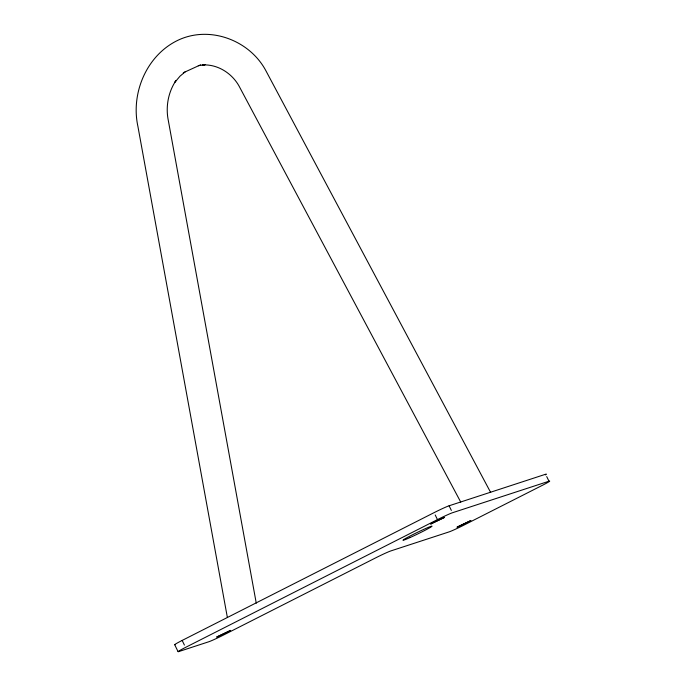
<?xml version="1.0" encoding="UTF-8"?>
<svg xmlns="http://www.w3.org/2000/svg" width="686" height="686" viewBox="0 0 686 686"><rect width="100%" height="100%" fill="white"/><g stroke="black" fill="none" stroke-linecap="round" stroke-linejoin="round"><path stroke-width="1.03" d="M185.589 71.516L180.041 76.146L174.973 82.166L175.805 80.811C168.121 92.439 165.515 107.05 168.344 120.667L256.264 603.183M175.462 644.574A12.923 0.635 -25.9 0 1 182.159 640.432L434.075 512.648A12.923 0.635 -25.9 0 1 449.098 505.779L545.584 474.258A12.923 0.635 -25.9 0 1 546.09 474.412M548.972 481.229L452.477 512.742A12.923 0.635 -25.9 0 0 437.462 519.611L185.546 647.395A12.923 0.635 -25.9 0 0 178.849 651.546L208.793 641.762A12.923 0.635 -25.9 0 0 223.808 634.893L375.825 557.787A12.923 0.635 -25.9 0 1 390.849 550.918L449.073 531.899A12.923 0.635 -25.9 0 0 464.088 525.03L542.274 485.379A12.923 0.635 -25.9 0 0 548.972 481.229L546.716 476.581M183.299 72.742L200.681 64.793M198.288 65.71L205.08 64.698L202.361 64.964C217.333 64.021 231.559 72.948 238.882 85.759L460.743 502.092M490.662 492.454L265.816 70.598C249.558 40.174 209.805 25.271 178.197 40.14C146.753 54.991 130.623 93.03 137.912 126.421L227.323 617.22M449.098 505.779L451.354 510.418M435.207 514.963L437.462 519.611M182.159 640.432L184.414 645.072M174.69 644.694L178.077 651.657M545.782 474.635A12.923 0.635 -25.9 0 1 545.353 474.909M217.299 636.677L216.69 637.14L230.642 630.391L217.299 636.677M431.228 523.658L430.619 524.113L444.579 517.373L431.228 523.658M457.579 526.814L456.979 527.277L470.93 520.528L457.579 526.814M410.091 537.532A16.155 0.789 -25.9 0 0 432.034 526.162A16.155 0.789 -25.9 0 0 410.374 535.877A16.155 0.789 -25.9 0 0 410.091 537.532"/></g></svg>
